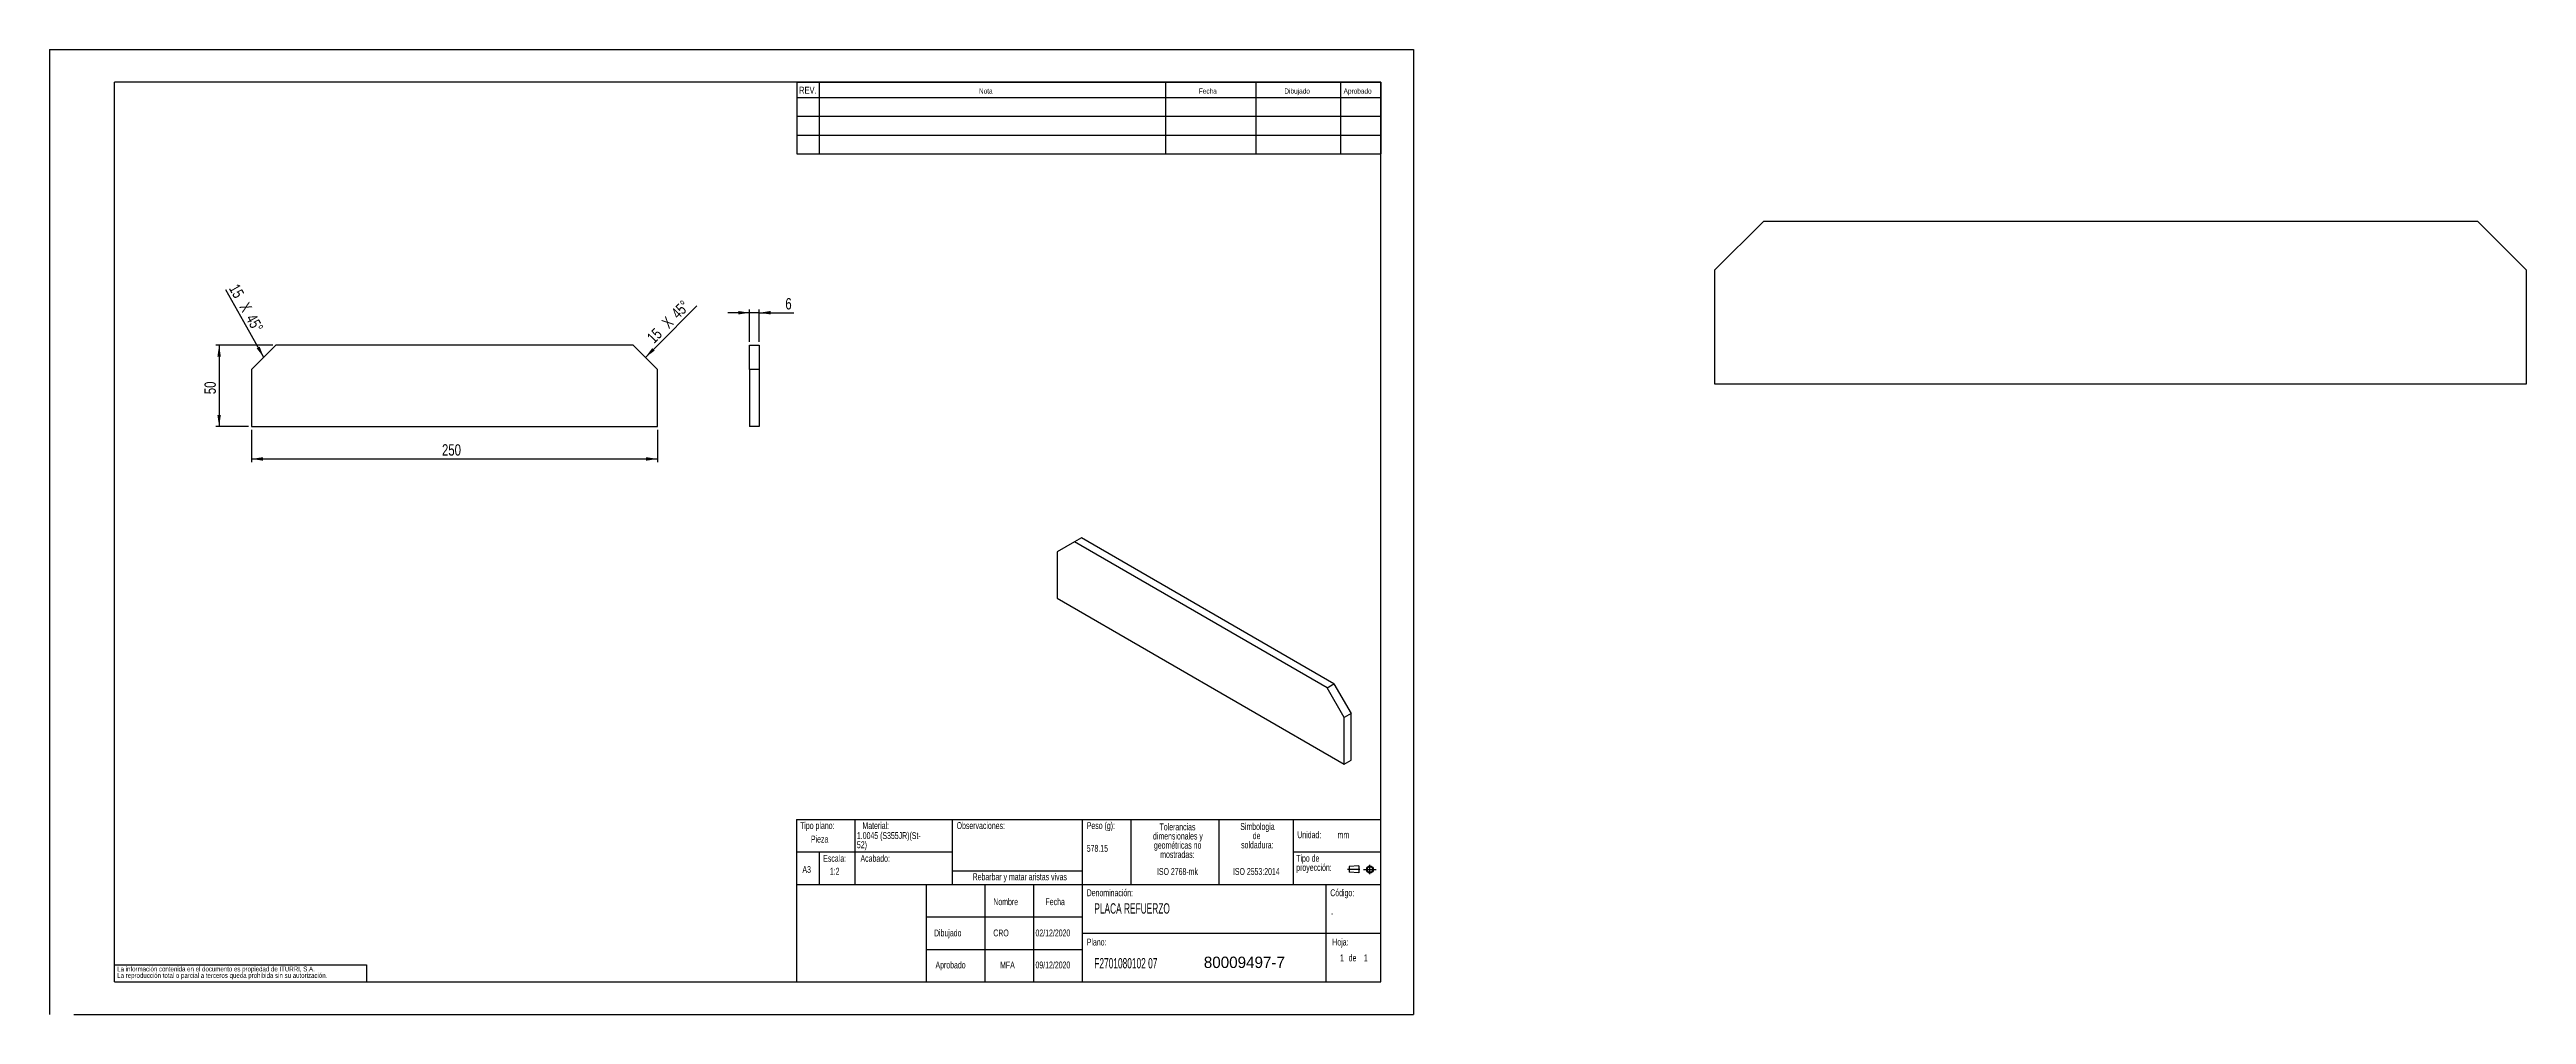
# Model space of a CAD drawing. Extents: x 0 to 763, y 0 to 297.
import ezdxf

# ---------------------------------------------------------------- set-up
doc = ezdxf.new("R2010")
doc.units = 0
doc.linetypes.add('SLD-CENTRADA-TRAZOS-LARGOS', pattern=[19.05, 15.24, -1.27, 1.27, -1.27])
doc.linetypes.add('SLD-CONTINUA', pattern=[0])
doc.layers.get('0').update_dxf_attribs({"linetype": 'CONTINUOUS'})
doc.layers.add('FORMATO', color=7, linetype='SLD-CONTINUA')
doc.layers.add('SLD-0', color=179, linetype='SLD-CONTINUA')
doc.styles.add('SLDTEXTSTYLE0', font='TXT', dxfattribs={"width": 0.605})
doc.styles.add('SLDTEXTSTYLE1', font='TXT', dxfattribs={"width": 0.75})
doc.dimstyles.new('SLDDIMSTYLE0', dxfattribs={"dimtxt": 3.5, "dimasz": 3.5, "dimexe": 0, "dimexo": 0.0625, "dimgap": 0.875, "dimtad": 1, "dimdec": 1, "dimlfac": 2, "dimrnd": 1e-09, "dimzin": 12, "dimdsep": 46, "dimtxsty": 'SLDTEXTSTYLE1', "dimsah": 1, "dimcen": 0.09, "dimadec": 0, "dimazin": 0, "dimtfac": 1, "dimtdec": 1, "dimtofl": 0, "dimtmove": 0, "dimatfit": 3, "dimfxl": 1, "dimtolj": 1, "dimtzin": 12, "dimarcsym": 0})
doc.dimstyles.new('SLDDIMSTYLE1', dxfattribs={"dimtxt": 3.5, "dimasz": 3.5, "dimexe": 0, "dimexo": 0.0625, "dimgap": 0.875, "dimtad": 1, "dimdec": 1, "dimlfac": 2, "dimrnd": 1e-09, "dimzin": 12, "dimdsep": 46, "dimtxsty": 'SLDTEXTSTYLE1', "dimsah": 1, "dimcen": 0.09, "dimadec": 0, "dimazin": 0, "dimtfac": 1, "dimtdec": 1, "dimtmove": 0, "dimatfit": 0, "dimfxl": 1, "dimtolj": 1, "dimtzin": 12, "dimarcsym": 0})

# ---------------------------------------------------------------- blocks, each defined once
blk = doc.blocks.new('BLOQUE3')
at = {"color": 7, "linetype": 'SLD-CENTRADA-TRAZOS-LARGOS'}
for p, q in [((397.92, 130.06), (394.8, 130.06)), ((398.88, 130.02), (402.16, 130.02)), ((400.52, 128.85), (400.52, 131.19))]:
    blk.add_line(p, q, dxfattribs=at)
at = {"color": 7, "linetype": 'SLD-CONTINUA'}
for p, q in [((397.68, 130.95), (395.23, 130.77)), ((395.23, 130.77), (395.23, 129.34)), ((397.68, 129.16), (395.23, 129.34)), ((397.68, 130.95), (397.68, 129.16))]:
    blk.add_line(p, q, dxfattribs=at)
for radius in [0.892, 0.713]:
    blk.add_circle((400.52, 130.02), radius, dxfattribs=at)
blk = doc.blocks.new('SW_NOTE_0')
at = {"layer": 'SLD-0', "color": 0, "attachment_point": 2, "style": 'SLDTEXTSTYLE0'}
for s, insert, char_height in [('dimensionales y', (7.54, -0.09), 2.1167), ('Tolerancias', (7.41, 2.73), 2.1167), ('geométricas no', (7.46, -2.92), 2.1167), ('mostradas:', (7.38, -5.74), 2.117)]:
    blk.add_mtext(s, dxfattribs=dict(at, insert=insert, char_height=char_height))
blk = doc.blocks.new('SW_NOTE_0_1')
at = {"layer": 'SLD-0', "color": 0, "attachment_point": 1, "style": 'SLDTEXTSTYLE0'}
for s, insert, char_height in [('Tipo de', (0, 2.73), 2.117), ('proyección:', (0, -0.09), 2.1167)]:
    blk.add_mtext(s, dxfattribs=dict(at, insert=insert, char_height=char_height))
blk = doc.blocks.new('SW_NOTE_0_2')
at = {"layer": 'SLD-0', "color": 0, "char_height": 2.117, "attachment_point": 2, "style": 'SLDTEXTSTYLE0'}
for s, insert in [('Simbologia', (7.11, 2.73)), ('de', (6.84, -0.09)), ('soldadura:', (7.06, -2.92))]:
    blk.add_mtext(s, dxfattribs=dict(at, insert=insert))
blk = doc.blocks.new('SW_NOTE_0_3')
at = {"layer": 'SLD-0', "color": 0, "attachment_point": 1, "style": 'SLDTEXTSTYLE0'}
for s, insert, char_height in [('52)', (0, -0.09), 2.117), ('1.0045 (S355JR)(St-', (0, 2.73), 2.1167)]:
    blk.add_mtext(s, dxfattribs=dict(at, insert=insert, char_height=char_height))
blk = doc.blocks.new('SW_NOTE_0_4')
at = {"layer": 'SLD-0', "color": 0, "char_height": 1.5, "attachment_point": 1, "style": 'SLDTEXTSTYLE1'}
for s, insert in [('La información contenida en el documento es propiedad de ITURRI, S.A.', (0, 1.93)), ('La reproducción total o parcial a terceros queda prohibida sin su autorización.', (0, -0.07))]:
    blk.add_mtext(s, dxfattribs=dict(at, insert=insert))
blk = doc.blocks.new('SW_NOTE_0_5')
at = {"layer": 'SLD-0', "color": 0, "attachment_point": 2, "style": 'SLDTEXTSTYLE0'}
for s, insert, char_height in [('dimensionales y', (7.54, -0.09), 2.1167), ('Tolerancias', (7.41, 2.73), 2.1167), ('geométricas no', (7.46, -2.92), 2.1167), ('mostradas:', (7.38, -5.74), 2.117)]:
    blk.add_mtext(s, dxfattribs=dict(at, insert=insert, char_height=char_height))
blk = doc.blocks.new('SW_NOTE_0_6')
at = {"layer": 'SLD-0', "color": 0, "attachment_point": 1, "style": 'SLDTEXTSTYLE0'}
for s, insert, char_height in [('Tipo de', (0, 2.73), 2.117), ('proyección:', (0, -0.09), 2.1167)]:
    blk.add_mtext(s, dxfattribs=dict(at, insert=insert, char_height=char_height))
blk = doc.blocks.new('SW_NOTE_0_7')
at = {"layer": 'SLD-0', "color": 0, "char_height": 2.117, "attachment_point": 2, "style": 'SLDTEXTSTYLE0'}
for s, insert in [('Simbologia', (7.11, 2.73)), ('de', (6.84, -0.09)), ('soldadura:', (7.06, -2.92))]:
    blk.add_mtext(s, dxfattribs=dict(at, insert=insert))
blk = doc.blocks.new('SW_NOTE_0_8')
at = {"layer": 'SLD-0', "color": 0, "attachment_point": 1, "style": 'SLDTEXTSTYLE0'}
for s, insert, char_height in [('52)', (0, -0.09), 2.117), ('1.0045 (S355JR)(St-', (0, 2.73), 2.1167)]:
    blk.add_mtext(s, dxfattribs=dict(at, insert=insert, char_height=char_height))
blk = doc.blocks.new('SW_NOTE_0_9')
at = {"layer": 'SLD-0', "color": 0, "char_height": 1.5, "attachment_point": 1, "style": 'SLDTEXTSTYLE1'}
for s, insert in [('La información contenida en el documento es propiedad de ITURRI, S.A.', (0, 1.93)), ('La reproducción total o parcial a terceros queda prohibida sin su autorización.', (0, -0.07))]:
    blk.add_mtext(s, dxfattribs=dict(at, insert=insert))
blk = doc.blocks.new('_D')
at = {"layer": 'FORMATO', "color": 7, "transparency": 16777216}
for p, q in [((62.22, 179.99), (62.22, 169.99)), ((187.22, 179.99), (187.22, 169.99)), ((62.22, 170.99), (187.22, 170.99))]:
    blk.add_line(p, q, dxfattribs=at)
for points in [[(62.22, 170.99), (65.72, 170.45), (65.72, 171.53)], [(187.22, 170.99), (183.72, 171.53), (183.72, 170.45)]]:
    blk.add_solid(points, dxfattribs=at)
at = {"layer": 'FORMATO', "color": 7, "transparency": 16777216, "insert": (120.85, 175.51), "char_height": 3.5, "attachment_point": 1, "style": 'SLDTEXTSTYLE1'}
blk.add_mtext('250', dxfattribs=at)
blk = doc.blocks.new('_D_1')
at = {"layer": 'FORMATO', "color": 7, "transparency": 16777216}
for p, q in [((68.72, 205.99), (51.22, 205.99)), ((52.22, 205.99), (52.22, 180.99)), ((61.22, 180.99), (51.22, 180.99))]:
    blk.add_line(p, q, dxfattribs=at)
for points in [[(52.22, 205.99), (51.69, 202.49), (52.76, 202.49)], [(52.22, 180.99), (52.76, 184.49), (51.69, 184.49)]]:
    blk.add_solid(points, dxfattribs=at)
at = {"layer": 'FORMATO', "color": 7, "transparency": 16777216, "insert": (47.71, 190.91), "char_height": 3.5, "attachment_point": 1, "rotation": 90, "style": 'SLDTEXTSTYLE1'}
blk.add_mtext('50', dxfattribs=at)
blk = doc.blocks.new('SW_CHAMFER_DIMENSION_0')
at = {"layer": 'FORMATO', "color": 0}
for p, q in [((0, 0), (12.41, 12.54)), ((-3.41, -3.37), (0, 0))]:
    blk.add_line(p, q, dxfattribs=at)
blk.add_solid([(-3.41, -3.37), (-0.54, -1.29), (-1.3, -0.53)], dxfattribs=at)
at = {"layer": 'FORMATO', "color": 0, "char_height": 3.5, "attachment_point": 1, "rotation": 45.28264, "style": 'SLDTEXTSTYLE1'}
for s, insert in [('X', (1.36, 7.78)), ('45°', (4.25, 10.71)), ('15', (-3.21, 3.17))]:
    blk.add_mtext(s, dxfattribs=dict(at, insert=insert))
blk = doc.blocks.new('SW_CHAMFER_DIMENSION_1')
at = {"layer": 'FORMATO', "color": 0}
for p, q in [((5.53, -9.84), (0, 0)), ((11.72, -20.77), (5.53, -9.84))]:
    blk.add_line(p, q, dxfattribs=at)
blk.add_solid([(11.72, -20.77), (10.46, -17.46), (9.52, -17.99)], dxfattribs=at)
at = {"layer": 'FORMATO', "color": 0, "char_height": 3.5, "attachment_point": 1, "rotation": 299.32273, "style": 'SLDTEXTSTYLE1'}
for s, insert in [('15', (3.93, 2.21)), ('X', (7.11, -3.44)), ('45°', (9.13, -7.03))]:
    blk.add_mtext(s, dxfattribs=dict(at, insert=insert))
blk = doc.blocks.new('_D_2')
at = {"layer": 'FORMATO', "color": 7, "transparency": 16777216}
for p, q in [((215.57, 215.99), (208.84, 215.99)), ((215.57, 206.99), (215.57, 216.99)), ((218.57, 215.99), (215.57, 215.99)), ((218.57, 206.99), (218.57, 216.99)), ((218.57, 215.99), (229.18, 215.99))]:
    blk.add_line(p, q, dxfattribs=at)
for points in [[(215.57, 215.99), (212.07, 216.53), (212.07, 215.45)], [(218.57, 215.99), (222.07, 215.45), (222.07, 216.53)]]:
    blk.add_solid(points, dxfattribs=at)
at = {"layer": 'FORMATO', "color": 7, "transparency": 16777216, "insert": (226.59, 220.51), "char_height": 3.5, "attachment_point": 1, "style": 'SLDTEXTSTYLE1'}
blk.add_mtext('6', dxfattribs=at)

msp = doc.modelspace()

# ---------------------------------------------------------------- linework, layer by layer
at = {"color": 7, "linetype": 'SLD-CONTINUA'}
for p, q in [((0, 297), (420, 297)), ((0, 297), (0, -0.001)), ((420, 297), (420, 0)), ((410, 287), (20, 287)), ((20, 10), (20, 287)), ((410, 10), (410, 287)), ((527.767, 244.104), (512.767, 229.104)), ((747.767, 244.104), (527.767, 244.104)), ((762.767, 229.104), (747.767, 244.104)), ((512.767, 229.104), (512.767, 194.104)), ((762.767, 194.104), (762.767, 229.104)), ((69.725, 205.993), (62.225, 198.493)), ((179.725, 205.993), (69.725, 205.993)), ((187.225, 198.493), (179.725, 205.993)), ((215.567, 205.993), (218.567, 205.993)), ((215.567, 198.493), (215.567, 205.993)), ((218.567, 205.993), (218.567, 198.493)), ((62.225, 198.493), (62.225, 180.993)), ((187.225, 180.993), (187.225, 198.493)), ((215.567, 198.493), (215.567, 180.993)), ((218.567, 198.493), (215.567, 198.493)), ((218.567, 198.493), (218.567, 180.993)), ((512.767, 194.104), (762.767, 194.104)), ((62.225, 180.993), (187.225, 180.993)), ((218.567, 180.993), (215.567, 180.993)), ((315.629, 145.446), (310.326, 142.384)), ((317.751, 146.671), (315.629, 145.446)), ((393.411, 100.544), (315.629, 145.446)), ((395.532, 101.768), (317.751, 146.671)), ((310.326, 142.384), (310.326, 128.094)), ((310.326, 128.094), (398.714, 77.069)), ((393.411, 100.544), (395.532, 101.768)), ((398.714, 91.358), (393.411, 100.544)), ((395.532, 101.768), (400.836, 92.583)), ((400.836, 92.583), (398.714, 91.358)), ((400.836, 78.293), (400.836, 92.583)), ((398.714, 77.069), (398.714, 91.358)), ((398.714, 77.069), (400.836, 78.293)), ((230, 60), (410, 60)), ((230, 60), (230, 10)), ((20, 10), (410, 10)), ((7.531, 0), (420, 0))]:
    msp.add_line(p, q, dxfattribs=at)
at = {"layer": 'FORMATO'}
for p, q in [((230.091, 287), (410, 287)), ((230.091, 287), (230.091, 264.866)), ((230.091, 282.266), (410, 282.266)), ((237.034, 287), (237.034, 264.866)), ((343.657, 287), (343.657, 264.866)), ((371.462, 287), (371.462, 264.866)), ((397.513, 287), (397.513, 264.866)), ((410, 287), (410, 264.866)), ((230.091, 276.466), (410, 276.466)), ((230.091, 270.666), (410, 270.666)), ((230.091, 264.866), (410, 264.866))]:
    msp.add_line(p, q, dxfattribs=at)
at = {"layer": 'SLD-0'}
for p, q in [((248, 60), (248, 40)), ((278, 60), (278, 40)), ((318, 60), (318, 40)), ((333, 60), (333, 40)), ((360.082, 60), (360.082, 40)), ((383, 60), (383, 40)), ((230, 50), (248, 50)), ((237, 50), (237, 40)), ((248, 50), (278, 50)), ((383, 50), (410, 50)), ((230, 40), (410, 40)), ((270, 40), (270, 10)), ((278, 44.158), (318, 44.158)), ((288, 40), (288, 10)), ((303, 40), (303, 10)), ((318, 40), (318, 10)), ((393, 40), (393, 10)), ((270, 30), (318, 30)), ((318, 25), (393, 25)), ((393, 25), (410, 25)), ((270, 20), (318, 20)), ((20.002, 15.245), (97.629, 15.245)), ((97.629, 15.245), (97.629, 10))]:
    msp.add_line(p, q, dxfattribs=at)

# ---------------------------------------------------------------- block references
at = {"color": 7, "linetype": 'Continuous', "xscale": 1.2, "yscale": 1.2, "zscale": 1.2}
msp.add_blockref('BLOQUE3', (-74.011, -111.408), dxfattribs=at)
msp.add_blockref('BLOQUE3', (-74.011, -111.408), dxfattribs=at)
at = {"layer": 'FORMATO'}
for name, p in [('SW_CHAMFER_DIMENSION_1', (54.257, 223.014)), ('SW_CHAMFER_DIMENSION_0', (186.886, 205.612))]:
    msp.add_blockref(name, p, dxfattribs=at)
at = {"layer": 'SLD-0'}
for name, p in [('SW_NOTE_0_3', (248.635, 53.377)), ('SW_NOTE_0_8', (248.635, 53.377)), ('SW_NOTE_0', (339.945, 56.056)), ('SW_NOTE_0_5', (339.945, 56.056)), ('SW_NOTE_0_2', (364.873, 56.166)), ('SW_NOTE_0_7', (364.873, 56.166)), ('SW_NOTE_0_1', (383.914, 46.391)), ('SW_NOTE_0_6', (383.914, 46.391)), ('SW_NOTE_0_4', (20.838, 12.819)), ('SW_NOTE_0_9', (20.838, 12.819))]:
    msp.add_blockref(name, p, dxfattribs=at)

# ---------------------------------------------------------------- texts
at = {"insert": (355.457, 17.789), "char_height": 3.5, "width": 30.0125, "attachment_point": 1}
msp.add_mtext('80009497-7', dxfattribs=at)
at = {"layer": 'FORMATO', "attachment_point": 1, "style": 'SLDTEXTSTYLE1'}
for s, insert, char_height in [('REV.', (230.836, 285.552), 2.1167), ('Nota', (286.224, 285.026), 1.5875), ('Fecha', (353.926, 285.026), 1.5875), ('Dibujado', (380.261, 285.026), 1.5875), ('Aprobado', (398.51, 285.026), 1.5875)]:
    msp.add_mtext(s, dxfattribs=dict(at, insert=insert, char_height=char_height))
at = {"layer": 'SLD-0', "style": 'SLDTEXTSTYLE0'}
for s, insert, char_height, attachment_point in [('Tipo plano:', (231.129, 59.181), 2.11667, 1), ('Tipo plano:', (231.129, 59.181), 2.11667, 1), ('Pieza', (234.473, 55.019), 2.1167, 1), ('Pieza', (234.473, 55.019), 2.1167, 1), ('Material:', (250.33, 59.181), 2.1167, 1), ('Material:', (250.33, 59.181), 2.1167, 1), ('Observaciones:', (279.339, 59.181), 2.11667, 1), ('Observaciones:', (279.339, 59.181), 2.11667, 1), ('Peso (g):', (319.403, 59.181), 2.1167, 1), ('Peso (g):', (319.403, 59.181), 2.1167, 1), ('Unidad:', (384.246, 56.371), 2.1167, 1), ('Unidad:', (384.246, 56.371), 2.1167, 1), ('mm', (396.662, 56.371), 2.1167, 1), ('mm', (396.662, 56.371), 2.1167, 1), ('Escala:', (238.263, 49.101), 2.1167, 1), ('Escala:', (238.263, 49.101), 2.1167, 1), ('Acabado:', (249.738, 49.101), 2.1167, 1), ('Acabado:', (249.738, 49.101), 2.1167, 1), ('578.15', (319.403, 52.181), 2.1167, 1), ('578.15', (319.403, 52.181), 2.1167, 1), ('A3', (231.859, 45.674), 2.1167, 1), ('A3', (231.859, 45.674), 2.1167, 1), ('1:2', (240.29, 45.135), 2.1167, 1), ('1:2', (240.29, 45.135), 2.1167, 1), ('Rebarbar y matar aristas vivas', (298.785, 43.424), 2.11667, 2), ('Rebarbar y matar aristas vivas', (298.785, 43.424), 2.11667, 2), ('Denominación:', (319.403, 38.514), 2.11667, 1), ('Denominación:', (319.403, 38.514), 2.11667, 1), ('ISO 2768-mk', (347.337, 45.06), 2.11667, 2), ('ISO 2768-mk', (347.337, 45.06), 2.11667, 2), ('ISO 2553:2014', (371.625, 45.06), 2.11667, 2), ('ISO 2553:2014', (371.625, 45.06), 2.11667, 2), ('Código:', (394.398, 38.514), 2.1167, 1), ('Código:', (394.398, 38.514), 2.1167, 1), ('Nombre', (290.638, 35.755), 2.1167, 1), ('Nombre', (290.638, 35.755), 2.1167, 1), ('Fecha', (306.708, 35.755), 2.1167, 1), ('Fecha', (306.708, 35.755), 2.1167, 1), ('PLACA REFUERZO', (321.739, 34.217), 3.175, 1), ('PLACA REFUERZO', (321.739, 34.217), 3.175, 1), ('-', (394.586, 32.193), 2.117, 1), ('-', (394.586, 32.193), 2.117, 1), ('Dibujado', (272.373, 26.14), 2.1167, 1), ('Dibujado', (272.373, 26.14), 2.1167, 1), ('CRO', (290.638, 26.14), 2.1167, 1), ('02/12/2020', (303.629, 26.14), 2.1167, 1), ('Plano:', (319.403, 23.338), 2.1167, 1), ('Plano:', (319.403, 23.338), 2.1167, 1), ('Hoja:', (395.014, 23.338), 2.1167, 1), ('Hoja:', (395.014, 23.338), 2.1167, 1), ('Aprobado', (272.825, 16.282), 2.1167, 1), ('Aprobado', (272.825, 16.282), 2.1167, 1), ('MFA', (292.735, 16.282), 2.1167, 1), ('09/12/2020', (303.629, 16.282), 2.1167, 1), ('F2701080102 07', (321.739, 17.347), 3.175, 1), ('F2701080102 07', (321.739, 17.347), 3.175, 1), ('1', (397.413, 18.475), 2.117, 1), ('1', (397.413, 18.475), 2.117, 1), ('1', (397.413, 18.475), 2.117, 1), ('1', (397.413, 18.475), 2.117, 1), ('de', (400.078, 18.475), 2.1167, 1), ('de', (400.078, 18.475), 2.1167, 1), ('de', (400.078, 18.475), 2.1167, 1), ('de', (400.078, 18.475), 2.1167, 1), ('1', (404.731, 18.475), 2.117, 1), ('1', (404.731, 18.475), 2.117, 1), ('1', (404.731, 18.475), 2.117, 1), ('1', (404.731, 18.475), 2.117, 1)]:
    msp.add_mtext(s, dxfattribs=dict(at, insert=insert, char_height=char_height, attachment_point=attachment_point))

# ---------------------------------------------------------------- dimensions: what is measured, and where the dimension line sits
at = {"layer": 'FORMATO', "color": 7}
for base, p1, p2, dimstyle, picture, middle in [((215.567, 215.993), (218.567, 205.993), (215.567, 205.993), 'SLDDIMSTYLE1', '_D_2', (227.884, 215.993)), ((187.225, 170.993), (62.225, 180.993), (187.225, 180.993), 'SLDDIMSTYLE0', '_D', (124.725, 170.993))]:
    dim = msp.add_linear_dim(base=base, p1=p1, p2=p2, dimstyle=dimstyle, dxfattribs=at)
    dim.commit()
    dim.dimension.update_dxf_attribs({"geometry": picture, "text_midpoint": middle, "dimtype": 160})
dim = msp.add_linear_dim(base=(52.225, 180.993), p1=(69.725, 205.993), p2=(62.225, 180.993), angle=90, dimstyle='SLDDIMSTYLE0', dxfattribs=at)
dim.commit()
dim.dimension.update_dxf_attribs({"geometry": '_D_1', "text_midpoint": (52.225, 193.493), "dimtype": 160})

doc.saveas('drawing.dxf')
